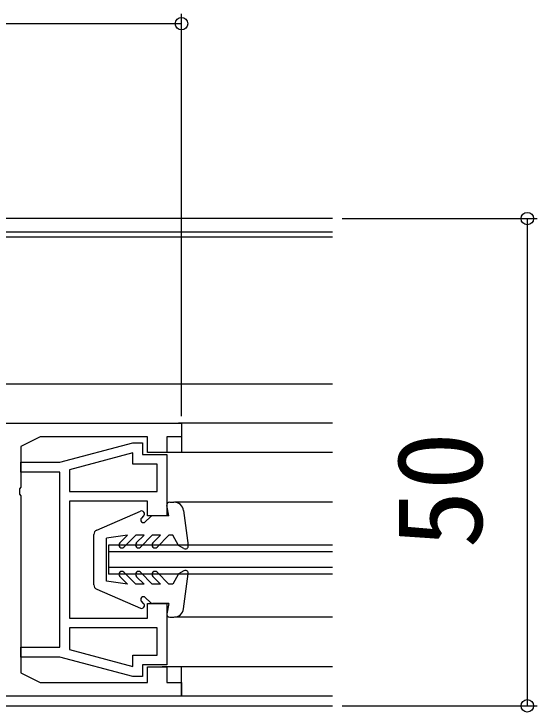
# Model space of a CAD drawing. Units: millimetres, scale not verified. Extents: x -525 to 525, y -782 to 777.
# Drawn here: x 34.8 to 88.5, y 392.1 to 463.7 of the extents above; entities that cross this region are included whole.
import ezdxf
from ezdxf.enums import TextEntityAlignment as Align

# ---------------------------------------------------------------- set-up
doc = ezdxf.new("R2010")
doc.units = ezdxf.units.MM
doc.header["$LTSCALE"] = 4
for name, color, linetype in [('0-2_YKK_11', 7, 'Continuous'), ('0-3_YKK_12', 2, 'Continuous'), ('0-4_YKK_13', 4, 'Continuous'), ('0-6_YKK_D', 6, 'Continuous')]:
    doc.layers.add(name, color=color, linetype=linetype)
doc.styles.add('ＭＳ ゴシック', font='')
doc.styles.get('ＭＳ ゴシック').set_extended_font_data('MS Gothic')

msp = doc.modelspace()

# ---------------------------------------------------------------- linework, layer by layer
at = {"layer": '0-2_YKK_11'}
msp.add_lwpolyline([(7.499, 421.734), (51.999, 421.734), (51.999, 420.334), (50.499, 420.334), (50.499, 418.734), (48.499, 418.734), (48.499, 420.334), (37.499, 420.334), (35.499, 419.334), (35.499, 415.193), (35.379, 415.009), (35.379, 414.459), (35.499, 414.276), (35.499, 396.134), (37.499, 395.134), (48.499, 395.134), (48.499, 396.734), (50.499, 396.734), (50.499, 395.134), (51.999, 395.134), (51.999, 393.734), (7.499, 393.734)], dxfattribs=at)
for points in [[(39.499, 398.748), (39.499, 416.729), (35.499, 416.729), (35.499, 417.729), (39.499, 417.729), (46.999, 419.738), (47.999, 419.738), (47.999, 418.538), (50.499, 418.538), (50.499, 412.238), (48.499, 412.238), (48.499, 413.738), (40.499, 413.738), (40.499, 401.738), (48.499, 401.738), (48.499, 403.238), (50.499, 403.238), (50.499, 396.938), (47.999, 396.938), (47.999, 395.738), (46.999, 395.738), (39.499, 397.748), (35.499, 397.748), (35.499, 398.748)], [(40.499, 414.738), (49.499, 414.738), (49.499, 417.538), (46.999, 417.538), (46.999, 418.703), (40.499, 416.961)], [(49.499, 400.738), (40.499, 400.738), (40.499, 398.515), (46.999, 396.774), (46.999, 397.938), (49.499, 397.938)]]:
    msp.add_lwpolyline(points, close=True, dxfattribs=at)
at = {"layer": '0-3_YKK_12'}
for p, q in [((67.499, 442.738), (-10.001, 442.738)), ((67.499, 441.338), (-10.001, 441.338)), ((67.499, 440.837), (8.551, 440.836)), ((67.499, 425.738), (8.999, 425.738)), ((67.499, 421.738), (51.699, 421.738)), ((51.999, 421.738), (51.999, 418.738)), ((67.499, 418.738), (50.061, 418.738)), ((67.499, 413.641), (51.286, 413.641)), ((44.499, 409.237), (44.499, 406.237)), ((67.499, 409.237), (44.499, 409.237)), ((67.499, 408.537), (44.499, 408.537)), ((67.499, 406.937), (44.499, 406.937)), ((67.499, 406.237), (44.499, 406.237)), ((67.499, 401.841), (51.286, 401.841)), ((67.499, 396.736), (49.999, 396.734)), ((51.999, 393.738), (51.999, 396.738)), ((67.499, 393.738), (51.699, 393.738)), ((-10.001, 392.738), (67.499, 392.738))]:
    msp.add_line(p, q, dxfattribs=at)
at = {"layer": '0-4_YKK_13'}
for p, q in [((50.799, 413.637), (51.224, 413.637)), ((43.3, 410.768), (47.779, 412.712)), ((50.699, 412.237), (50.504, 413.282)), ((52.215, 412.77), (52.696, 409.177)), ((48.111, 412.225), (47.891, 412.005)), ((48.811, 412.149), (48.279, 411.617)), ((50.699, 412.237), (49.023, 412.237)), ((42.999, 405.168), (42.999, 410.309)), ((46.45, 410.237), (44.299, 409.937)), ((44.299, 405.537), (44.299, 409.937)), ((46.45, 410.237), (45.662, 409.449)), ((47.299, 410.237), (46.087, 409.025)), ((48.15, 410.237), (47.299, 410.237)), ((48.15, 410.237), (47.362, 409.449)), ((48.999, 410.237), (47.787, 409.025)), ((49.85, 410.237), (48.999, 410.237)), ((49.85, 410.237), (49.062, 409.449)), ((50.699, 410.237), (49.487, 409.025)), ((51.099, 410.237), (50.699, 410.237)), ((51.699, 409.195), (51.097, 410.237)), ((52.249, 408.877), (51.699, 409.195)), ((47.299, 405.237), (46.087, 406.449)), ((48.999, 405.237), (47.787, 406.449)), ((50.699, 405.237), (49.487, 406.449)), ((51.699, 406.279), (51.097, 405.237)), ((52.249, 406.597), (51.699, 406.279)), ((52.215, 402.704), (52.696, 406.297)), ((46.45, 405.237), (44.299, 405.537)), ((46.45, 405.237), (45.662, 406.025)), ((48.15, 405.237), (47.362, 406.025)), ((49.85, 405.237), (49.062, 406.025)), ((48.15, 405.237), (47.299, 405.237)), ((49.85, 405.237), (48.999, 405.237)), ((51.099, 405.237), (50.699, 405.237)), ((43.3, 404.706), (47.779, 402.762)), ((48.111, 403.249), (47.891, 403.469)), ((48.811, 403.325), (48.279, 403.857)), ((50.699, 403.237), (49.023, 403.237)), ((50.699, 403.237), (50.504, 402.192)), ((50.799, 401.837), (51.224, 401.837))]:
    msp.add_line(p, q, dxfattribs=at)
for centre, radius, start, end in [((50.799, 413.337), 0.3, 90, 190.5655), ((51.224, 412.637), 1, 7.62815, 90), ((47.899, 412.437), 0.3, 315, 113.46523), ((48.085, 411.811), 0.274, 135, 315), ((49.023, 411.937), 0.3, 90, 135), ((43.499, 410.309), 0.5, 113.46523, 180), ((45.875, 409.237), 0.3, 135, 315), ((47.575, 409.237), 0.3, 135, 315), ((49.275, 409.237), 0.3, 135, 315), ((52.399, 409.137), 0.3, 240, 7.62815), ((45.875, 406.237), 0.3, 45, 225), ((47.575, 406.237), 0.3, 45, 225), ((49.275, 406.237), 0.3, 45, 225), ((52.399, 406.337), 0.3, 352.37185, 120), ((43.499, 405.165), 0.5, 180, 246.53477), ((48.085, 403.663), 0.274, 45, 225), ((49.023, 403.537), 0.3, 225, 270), ((47.899, 403.037), 0.3, 246.53477, 45), ((51.224, 402.837), 1, 270, 352.37185), ((50.799, 402.137), 0.3, 169.4345, 270)]:
    msp.add_arc(centre, radius, start, end, dxfattribs=at)
at = {"layer": '0-6_YKK_D'}
for p, q in [((51.999, 422.447), (51.999, 463.738)), ((51.999, 462.738), (8.999, 462.738)), ((68.499, 442.738), (88.499, 442.738)), ((87.499, 442.738), (87.499, 392.738)), ((68.499, 392.738), (88.499, 392.738))]:
    msp.add_line(p, q, dxfattribs=at)
for centre in [(51.999, 462.738), (87.499, 442.738), (87.499, 392.738)]:
    msp.add_circle(centre, 0.637, dxfattribs=at)

# ---------------------------------------------------------------- texts
at = {"layer": '0-6_YKK_D', "style": 'ＭＳ ゴシック'}
msp.add_text('50', height=8.798, rotation=90, dxfattribs=at).set_placement((85.499, 408.875), align=Align.BOTTOM_LEFT)

doc.saveas('drawing.dxf')
